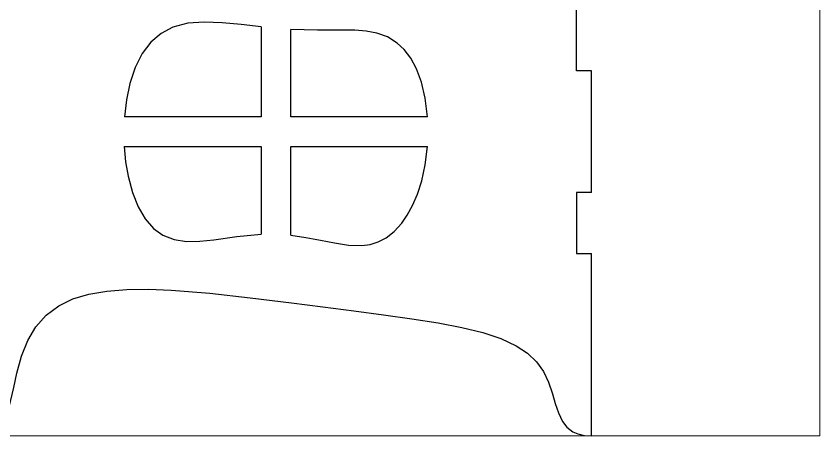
# Model space of a CAD drawing. Header units: millimetres. Extents: x -3928 to -434, y -548 to 1409.
# Drawn here: x -1440.3 to -1169.5, y 508.9 to 650.4 of the extents above; entities that cross this region are included whole.
import ezdxf

# ---------------------------------------------------------------- set-up
doc = ezdxf.new("R2010")
doc.units = ezdxf.units.MM
doc.header["$MEASUREMENT"] = 0
doc.layers.add('layer 1', color=7, linetype='Continuous')

msp = doc.modelspace()

# ---------------------------------------------------------------- linework, layer by layer
at = {"layer": 'layer 1', "color": 250, "lineweight": 9}
msp.add_lwpolyline([(-2369.48, 508.944), (-1169.48, 508.944), (-1169.48, 1408.944), (-2369.48, 1408.944), (-2369.48, 508.944)], close=True, dxfattribs=at)
at = {"layer": 'layer 1', "color": 1, "lineweight": 25}
for points in [[(-1251.4708, 631.9439), (-1251.4708, 631.9439), (-1251.4708, 652.4438), (-1251.4708, 652.4438)], [(-1357.7208, 646.8047), (-1357.7208, 646.8047), (-1357.7208, 616.4439), (-1357.7208, 616.4439)], [(-1347.7209, 616.4439), (-1347.7209, 616.4439), (-1347.7209, 645.9435), (-1347.7209, 645.9435)], [(-1246.4709, 631.9439), (-1246.4709, 631.9439), (-1251.4708, 631.9439), (-1251.4708, 631.9439)], [(-1246.4709, 590.9441), (-1246.4709, 590.9441), (-1246.4709, 631.9439), (-1246.4709, 631.9439)], [(-1357.7208, 616.4439), (-1357.7208, 616.4439), (-1403.7657, 616.4439), (-1403.7657, 616.4439)], [(-1301.6503, 616.4439), (-1301.6503, 616.4439), (-1347.7209, 616.4439), (-1347.7209, 616.4439)], [(-1403.8426, 606.4441), (-1403.8426, 606.4441), (-1357.7208, 606.4441), (-1357.7208, 606.4441)], [(-1357.7208, 606.4441), (-1357.7208, 606.4441), (-1357.7208, 576.9204), (-1357.7208, 576.9204)], [(-1347.7209, 606.4441), (-1347.7209, 606.4441), (-1301.6506, 606.4441), (-1301.6506, 606.4441)], [(-1347.7209, 576.5553), (-1347.7209, 576.5553), (-1347.7209, 606.4441), (-1347.7209, 606.4441)], [(-1246.4709, 590.9441), (-1246.4709, 590.9441), (-1251.4708, 590.9441), (-1251.4708, 590.9441)], [(-1251.4708, 590.9441), (-1251.4708, 590.9441), (-1251.4708, 570.4438), (-1251.4708, 570.4438)], [(-1251.4708, 570.4438), (-1251.4708, 570.4438), (-1246.4709, 570.4438), (-1246.4709, 570.4438)], [(-1246.4709, 508.944), (-1246.4709, 508.944), (-1246.4709, 570.4438), (-1246.4709, 570.4438)]]:
    msp.add_open_spline(points, degree=3, dxfattribs=at)
for points, knots in [([(-1357.7208, 646.8047), (-1357.7208, 646.8047), (-1364.4285, 647.5614), (-1364.4285, 647.5614), (-1364.4285, 647.5614), (-1364.4285, 647.5614), (-1370.8589, 648.1893), (-1370.8589, 648.1893), (-1370.8589, 648.1893), (-1370.8589, 648.1893), (-1376.8992, 648.4183), (-1376.8992, 648.4183), (-1376.8992, 648.4183), (-1376.8992, 648.4183), (-1382.4529, 647.9882), (-1382.4529, 647.9882), (-1382.4529, 647.9882), (-1382.4529, 647.9882), (-1387.4448, 646.6819), (-1387.4448, 646.6819), (-1387.4448, 646.6819), (-1387.4448, 646.6819), (-1391.4396, 644.6136), (-1391.4396, 644.6136), (-1391.4396, 644.6136), (-1391.4396, 644.6136), (-1394.9011, 641.646), (-1394.9011, 641.646), (-1394.9011, 641.646), (-1394.9011, 641.646), (-1397.8115, 637.7845), (-1397.8115, 637.7845), (-1397.8115, 637.7845), (-1397.8115, 637.7845), (-1400.162, 633.0915), (-1400.162, 633.0915), (-1400.162, 633.0915), (-1400.162, 633.0915), (-1401.9489, 627.6827), (-1401.9489, 627.6827), (-1401.9489, 627.6827), (-1401.9489, 627.6827), (-1403.0936, 622.2213), (-1403.0936, 622.2213), (-1403.0936, 622.2213), (-1403.0936, 622.2213), (-1403.7657, 616.4439), (-1403.7657, 616.4439)], [0, 0, 0, 0, 0.07692308, 0.07692308, 0.07692308, 0.07692308, 0.15384615, 0.15384615, 0.15384615, 0.15384615, 0.23076923, 0.23076923, 0.23076923, 0.23076923, 0.30769231, 0.30769231, 0.30769231, 0.30769231, 0.38461538, 0.38461538, 0.38461538, 0.38461538, 0.46153846, 0.46153846, 0.46153846, 0.46153846, 0.53846154, 0.53846154, 0.53846154, 0.53846154, 0.61538462, 0.61538462, 0.61538462, 0.61538462, 0.69230769, 0.69230769, 0.69230769, 0.69230769, 0.76923077, 0.76923077, 0.76923077, 0.76923077, 0.84615385, 0.84615385, 0.84615385, 0.84615385, 1, 1, 1, 1]), ([(-1301.6503, 616.4439), (-1301.6503, 616.4439), (-1302.4408, 622.772), (-1302.4408, 622.772), (-1302.4408, 622.772), (-1302.4408, 622.772), (-1303.7249, 628.1572), (-1303.7249, 628.1572), (-1303.7249, 628.1572), (-1303.7249, 628.1572), (-1305.3851, 632.6322), (-1305.3851, 632.6322), (-1305.3851, 632.6322), (-1305.3851, 632.6322), (-1307.3321, 636.2605), (-1307.3321, 636.2605), (-1307.3321, 636.2605), (-1307.3321, 636.2605), (-1309.4992, 639.1257), (-1309.4992, 639.1257), (-1309.4992, 639.1257), (-1309.4992, 639.1257), (-1311.8367, 641.3211), (-1311.8367, 641.3211), (-1311.8367, 641.3211), (-1311.8367, 641.3211), (-1315.1761, 643.3841), (-1315.1761, 643.3841), (-1315.1761, 643.3841), (-1315.1761, 643.3841), (-1318.6993, 644.652), (-1318.6993, 644.652), (-1318.6993, 644.652), (-1318.6993, 644.652), (-1322.3685, 645.341), (-1322.3685, 645.341), (-1322.3685, 645.341), (-1322.3685, 645.341), (-1326.1598, 645.6426), (-1326.1598, 645.6426), (-1326.1598, 645.6426), (-1326.1598, 645.6426), (-1330.0552, 645.7185), (-1330.0552, 645.7185), (-1330.0552, 645.7185), (-1330.0552, 645.7185), (-1338.7621, 645.6797), (-1338.7621, 645.6797), (-1338.7621, 645.6797), (-1338.7621, 645.6797), (-1347.7209, 645.9435), (-1347.7209, 645.9435)], [0, 0, 0, 0, 0.07142857, 0.07142857, 0.07142857, 0.07142857, 0.14285714, 0.14285714, 0.14285714, 0.14285714, 0.21428571, 0.21428571, 0.21428571, 0.21428571, 0.28571429, 0.28571429, 0.28571429, 0.28571429, 0.35714286, 0.35714286, 0.35714286, 0.35714286, 0.42857143, 0.42857143, 0.42857143, 0.42857143, 0.5, 0.5, 0.5, 0.5, 0.57142857, 0.57142857, 0.57142857, 0.57142857, 0.64285714, 0.64285714, 0.64285714, 0.64285714, 0.71428571, 0.71428571, 0.71428571, 0.71428571, 0.78571429, 0.78571429, 0.78571429, 0.78571429, 0.85714286, 0.85714286, 0.85714286, 0.85714286, 1, 1, 1, 1]), ([(-1403.8426, 606.4441), (-1403.8426, 606.4441), (-1403.3695, 601.3641), (-1403.3695, 601.3641), (-1403.3695, 601.3641), (-1403.3695, 601.3641), (-1402.557, 596.5137), (-1402.557, 596.5137), (-1402.557, 596.5137), (-1402.557, 596.5137), (-1401.0944, 590.9702), (-1401.0944, 590.9702), (-1401.0944, 590.9702), (-1401.0944, 590.9702), (-1399.1552, 586.11), (-1399.1552, 586.11), (-1399.1552, 586.11), (-1399.1552, 586.11), (-1396.7722, 582.0579), (-1396.7722, 582.0579), (-1396.7722, 582.0579), (-1396.7722, 582.0579), (-1393.9831, 578.8868), (-1393.9831, 578.8868), (-1393.9831, 578.8868), (-1393.9831, 578.8868), (-1390.8286, 576.6107), (-1390.8286, 576.6107), (-1390.8286, 576.6107), (-1390.8286, 576.6107), (-1387.0073, 575.0934), (-1387.0073, 575.0934), (-1387.0073, 575.0934), (-1387.0073, 575.0934), (-1382.8488, 574.4637), (-1382.8488, 574.4637), (-1382.8488, 574.4637), (-1382.8488, 574.4637), (-1378.3999, 574.5283), (-1378.3999, 574.5283), (-1378.3999, 574.5283), (-1378.3999, 574.5283), (-1373.7016, 575.049), (-1373.7016, 575.049), (-1373.7016, 575.049), (-1373.7016, 575.049), (-1365.9031, 576.1793), (-1365.9031, 576.1793), (-1365.9031, 576.1793), (-1365.9031, 576.1793), (-1357.7208, 576.9204), (-1357.7208, 576.9204)], [0, 0, 0, 0, 0.07142857, 0.07142857, 0.07142857, 0.07142857, 0.14285714, 0.14285714, 0.14285714, 0.14285714, 0.21428571, 0.21428571, 0.21428571, 0.21428571, 0.28571429, 0.28571429, 0.28571429, 0.28571429, 0.35714286, 0.35714286, 0.35714286, 0.35714286, 0.42857143, 0.42857143, 0.42857143, 0.42857143, 0.5, 0.5, 0.5, 0.5, 0.57142857, 0.57142857, 0.57142857, 0.57142857, 0.64285714, 0.64285714, 0.64285714, 0.64285714, 0.71428571, 0.71428571, 0.71428571, 0.71428571, 0.78571429, 0.78571429, 0.78571429, 0.78571429, 0.85714286, 0.85714286, 0.85714286, 0.85714286, 1, 1, 1, 1]), ([(-1347.7209, 576.5553), (-1347.7209, 576.5553), (-1342.7055, 575.8455), (-1342.7055, 575.8455), (-1342.7055, 575.8455), (-1342.7055, 575.8455), (-1337.7659, 574.9213), (-1337.7659, 574.9213), (-1337.7659, 574.9213), (-1337.7659, 574.9213), (-1332.9529, 573.9797), (-1332.9529, 573.9797), (-1332.9529, 573.9797), (-1332.9529, 573.9797), (-1328.3023, 573.2812), (-1328.3023, 573.2812), (-1328.3023, 573.2812), (-1328.3023, 573.2812), (-1323.8283, 573.1327), (-1323.8283, 573.1327), (-1323.8283, 573.1327), (-1323.8283, 573.1327), (-1321.0167, 573.4897), (-1321.0167, 573.4897), (-1321.0167, 573.4897), (-1321.0167, 573.4897), (-1318.2682, 574.3176), (-1318.2682, 574.3176), (-1318.2682, 574.3176), (-1318.2682, 574.3176), (-1315.5751, 575.7154), (-1315.5751, 575.7154), (-1315.5751, 575.7154), (-1315.5751, 575.7154), (-1312.9349, 577.7847), (-1312.9349, 577.7847), (-1312.9349, 577.7847), (-1312.9349, 577.7847), (-1310.3568, 580.632), (-1310.3568, 580.632), (-1310.3568, 580.632), (-1310.3568, 580.632), (-1308.4952, 583.3272), (-1308.4952, 583.3272), (-1308.4952, 583.3272), (-1308.4952, 583.3272), (-1306.713, 586.571), (-1306.713, 586.571), (-1306.713, 586.571), (-1306.713, 586.571), (-1305.0546, 590.4241), (-1305.0546, 590.4241), (-1305.0546, 590.4241), (-1305.0546, 590.4241), (-1303.587, 594.958), (-1303.587, 594.958), (-1303.587, 594.958), (-1303.587, 594.958), (-1302.407, 600.2609), (-1302.407, 600.2609), (-1302.407, 600.2609), (-1302.407, 600.2609), (-1301.6506, 606.4441), (-1301.6506, 606.4441)], [0, 0, 0, 0, 0.05882353, 0.05882353, 0.05882353, 0.05882353, 0.11764706, 0.11764706, 0.11764706, 0.11764706, 0.17647059, 0.17647059, 0.17647059, 0.17647059, 0.23529412, 0.23529412, 0.23529412, 0.23529412, 0.29411765, 0.29411765, 0.29411765, 0.29411765, 0.35294118, 0.35294118, 0.35294118, 0.35294118, 0.41176471, 0.41176471, 0.41176471, 0.41176471, 0.47058824, 0.47058824, 0.47058824, 0.47058824, 0.52941176, 0.52941176, 0.52941176, 0.52941176, 0.58823529, 0.58823529, 0.58823529, 0.58823529, 0.64705882, 0.64705882, 0.64705882, 0.64705882, 0.70588235, 0.70588235, 0.70588235, 0.70588235, 0.76470588, 0.76470588, 0.76470588, 0.76470588, 0.82352941, 0.82352941, 0.82352941, 0.82352941, 0.88235294, 0.88235294, 0.88235294, 0.88235294, 1, 1, 1, 1]), ([(-1451.4706, 508.944), (-1451.4706, 508.944), (-1449.4238, 509.1988), (-1449.4238, 509.1988), (-1449.4238, 509.1988), (-1449.4238, 509.1988), (-1447.7284, 509.9159), (-1447.7284, 509.9159), (-1447.7284, 509.9159), (-1447.7284, 509.9159), (-1446.329, 511.0283), (-1446.329, 511.0283), (-1446.329, 511.0283), (-1446.329, 511.0283), (-1444.6752, 513.3023), (-1444.6752, 513.3023), (-1444.6752, 513.3023), (-1444.6752, 513.3023), (-1443.4197, 516.1379), (-1443.4197, 516.1379), (-1443.4197, 516.1379), (-1443.4197, 516.1379), (-1442.1366, 520.5106), (-1442.1366, 520.5106), (-1442.1366, 520.5106), (-1442.1366, 520.5106), (-1441.0571, 525.2604), (-1441.0571, 525.2604), (-1441.0571, 525.2604), (-1441.0571, 525.2604), (-1439.9645, 530.1199), (-1439.9645, 530.1199), (-1439.9645, 530.1199), (-1439.9645, 530.1199), (-1438.3947, 535.8003), (-1438.3947, 535.8003), (-1438.3947, 535.8003), (-1438.3947, 535.8003), (-1436.3323, 541.062), (-1436.3323, 541.062), (-1436.3323, 541.062), (-1436.3323, 541.062), (-1433.6205, 545.7201), (-1433.6205, 545.7201), (-1433.6205, 545.7201), (-1433.6205, 545.7201), (-1430.158, 549.662), (-1430.158, 549.662), (-1430.158, 549.662), (-1430.158, 549.662), (-1425.8922, 552.8377), (-1425.8922, 552.8377), (-1425.8922, 552.8377), (-1425.8922, 552.8377), (-1421.1724, 555.1078), (-1421.1724, 555.1078), (-1421.1724, 555.1078), (-1421.1724, 555.1078), (-1415.7538, 556.737), (-1415.7538, 556.737), (-1415.7538, 556.737), (-1415.7538, 556.737), (-1409.6694, 557.7755), (-1409.6694, 557.7755), (-1409.6694, 557.7755), (-1409.6694, 557.7755), (-1402.9684, 558.2895), (-1402.9684, 558.2895), (-1402.9684, 558.2895), (-1402.9684, 558.2895), (-1395.7121, 558.3534), (-1395.7121, 558.3534), (-1395.7121, 558.3534), (-1395.7121, 558.3534), (-1387.9732, 558.0468), (-1387.9732, 558.0468), (-1387.9732, 558.0468), (-1387.9732, 558.0468), (-1375.0287, 557.0044), (-1375.0287, 557.0044), (-1375.0287, 557.0044), (-1375.0287, 557.0044), (-1361.4256, 555.5213), (-1361.4256, 555.5213), (-1361.4256, 555.5213), (-1361.4256, 555.5213), (-1347.5195, 553.8237), (-1347.5195, 553.8237), (-1347.5195, 553.8237), (-1347.5195, 553.8237), (-1336.9238, 552.4804), (-1336.9238, 552.4804), (-1336.9238, 552.4804), (-1336.9238, 552.4804), (-1326.5281, 551.137), (-1326.5281, 551.137), (-1326.5281, 551.137), (-1326.5281, 551.137), (-1316.492, 549.7989), (-1316.492, 549.7989), (-1316.492, 549.7989), (-1316.492, 549.7989), (-1306.9691, 548.4425), (-1306.9691, 548.4425), (-1306.9691, 548.4425), (-1306.9691, 548.4425), (-1298.1031, 547.0194), (-1298.1031, 547.0194), (-1298.1031, 547.0194), (-1298.1031, 547.0194), (-1290.1592, 545.4908), (-1290.1592, 545.4908), (-1290.1592, 545.4908), (-1290.1592, 545.4908), (-1283.0779, 543.7555), (-1283.0779, 543.7555), (-1283.0779, 543.7555), (-1283.0779, 543.7555), (-1276.9385, 541.7312), (-1276.9385, 541.7312), (-1276.9385, 541.7312), (-1276.9385, 541.7312), (-1271.7887, 539.3426), (-1271.7887, 539.3426), (-1271.7887, 539.3426), (-1271.7887, 539.3426), (-1267.9723, 536.8043), (-1267.9723, 536.8043), (-1267.9723, 536.8043), (-1267.9723, 536.8043), (-1264.949, 533.8921), (-1264.949, 533.8921), (-1264.949, 533.8921), (-1264.949, 533.8921), (-1262.644, 530.6113), (-1262.644, 530.6113), (-1262.644, 530.6113), (-1262.644, 530.6113), (-1260.9305, 527.0063), (-1260.9305, 527.0063), (-1260.9305, 527.0063), (-1260.9305, 527.0063), (-1259.62, 523.1723), (-1259.62, 523.1723), (-1259.62, 523.1723), (-1259.62, 523.1723), (-1258.6474, 519.9133), (-1258.6474, 519.9133), (-1258.6474, 519.9133), (-1258.6474, 519.9133), (-1257.5742, 516.7316), (-1257.5742, 516.7316), (-1257.5742, 516.7316), (-1257.5742, 516.7316), (-1256.1539, 513.799), (-1256.1539, 513.799), (-1256.1539, 513.799), (-1256.1539, 513.799), (-1254.6811, 511.8919), (-1254.6811, 511.8919), (-1254.6811, 511.8919), (-1254.6811, 511.8919), (-1252.6946, 510.3573), (-1252.6946, 510.3573), (-1252.6946, 510.3573), (-1252.6946, 510.3573), (-1251.0012, 509.6044), (-1251.0012, 509.6044), (-1251.0012, 509.6044), (-1251.0012, 509.6044), (-1248.947, 509.1173), (-1248.947, 509.1173), (-1248.947, 509.1173), (-1248.947, 509.1173), (-1246.4709, 508.944), (-1246.4709, 508.944)], [0, 0, 0, 0, 0.02222222, 0.02222222, 0.02222222, 0.02222222, 0.04444444, 0.04444444, 0.04444444, 0.04444444, 0.06666667, 0.06666667, 0.06666667, 0.06666667, 0.08888889, 0.08888889, 0.08888889, 0.08888889, 0.11111111, 0.11111111, 0.11111111, 0.11111111, 0.13333333, 0.13333333, 0.13333333, 0.13333333, 0.15555556, 0.15555556, 0.15555556, 0.15555556, 0.17777778, 0.17777778, 0.17777778, 0.17777778, 0.2, 0.2, 0.2, 0.2, 0.22222222, 0.22222222, 0.22222222, 0.22222222, 0.24444444, 0.24444444, 0.24444444, 0.24444444, 0.26666667, 0.26666667, 0.26666667, 0.26666667, 0.28888889, 0.28888889, 0.28888889, 0.28888889, 0.31111111, 0.31111111, 0.31111111, 0.31111111, 0.33333333, 0.33333333, 0.33333333, 0.33333333, 0.35555556, 0.35555556, 0.35555556, 0.35555556, 0.37777778, 0.37777778, 0.37777778, 0.37777778, 0.4, 0.4, 0.4, 0.4, 0.42222222, 0.42222222, 0.42222222, 0.42222222, 0.44444444, 0.44444444, 0.44444444, 0.44444444, 0.46666667, 0.46666667, 0.46666667, 0.46666667, 0.48888889, 0.48888889, 0.48888889, 0.48888889, 0.51111111, 0.51111111, 0.51111111, 0.51111111, 0.53333333, 0.53333333, 0.53333333, 0.53333333, 0.55555556, 0.55555556, 0.55555556, 0.55555556, 0.57777778, 0.57777778, 0.57777778, 0.57777778, 0.6, 0.6, 0.6, 0.6, 0.62222222, 0.62222222, 0.62222222, 0.62222222, 0.64444444, 0.64444444, 0.64444444, 0.64444444, 0.66666667, 0.66666667, 0.66666667, 0.66666667, 0.68888889, 0.68888889, 0.68888889, 0.68888889, 0.71111111, 0.71111111, 0.71111111, 0.71111111, 0.73333333, 0.73333333, 0.73333333, 0.73333333, 0.75555556, 0.75555556, 0.75555556, 0.75555556, 0.77777778, 0.77777778, 0.77777778, 0.77777778, 0.8, 0.8, 0.8, 0.8, 0.82222222, 0.82222222, 0.82222222, 0.82222222, 0.84444444, 0.84444444, 0.84444444, 0.84444444, 0.86666667, 0.86666667, 0.86666667, 0.86666667, 0.88888889, 0.88888889, 0.88888889, 0.88888889, 0.91111111, 0.91111111, 0.91111111, 0.91111111, 0.93333333, 0.93333333, 0.93333333, 0.93333333, 0.95555556, 0.95555556, 0.95555556, 0.95555556, 1, 1, 1, 1])]:
    msp.add_open_spline(points, degree=3, knots=knots, dxfattribs=at)

doc.saveas('drawing.dxf')
